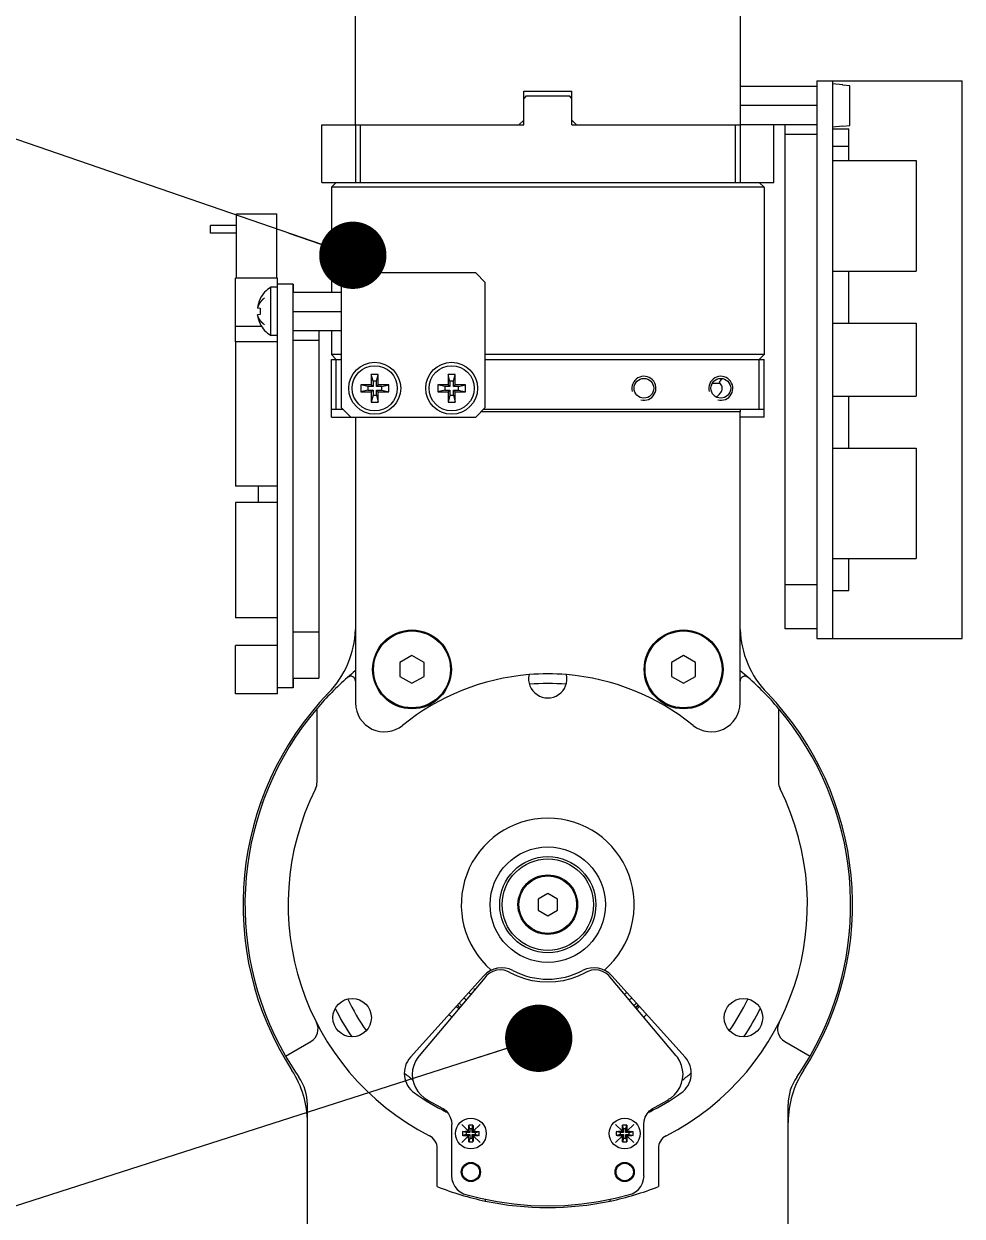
# Model space of a CAD drawing. Header units: millimetres. Extents: x 0 to 594, y 0 to 420.
# Drawn here: x 296 to 344.8, y 156.4 to 218.3 of the extents above; entities that cross this region are included whole.
import ezdxf

# ---------------------------------------------------------------- set-up
doc = ezdxf.new("R2010")
doc.units = ezdxf.units.MM
doc.header["$LTSCALE"] = 32.67
doc.layers.get('0').update_dxf_attribs({"linetype": 'CONTINUOUS'})
for name, color, linetype in [('AXIS', 7, 'CONTINUOUS'), ('COSMETIC', 7, 'CONTINUOUS'), ('DCURVE', 7, 'CONTINUOUS'), ('NOTE', 7, 'CONTINUOUS')]:
    doc.layers.add(name, color=color, linetype=linetype)
doc.styles.get("Standard").update_dxf_attribs({"font": 'txt', "width": 0.85})
doc.dimstyles.get("Standard").update_dxf_attribs({"dimtxt": 3.5, "dimasz": 3.5, "dimexe": 1.5, "dimexo": 1, "dimtad": 1, "dimtxsty": 'STANDARD', "dimcen": 0.09, "dimadec": 0, "dimazin": 0, "dimtol": 1, "dimtp": 0.01, "dimtm": 0.01, "dimtfac": 1, "dimtofl": 0, "dimtmove": 0, "dimatfit": 3, "dimfxl": 1, "dimtolj": 1, "dimarcsym": 0})

msp = doc.modelspace()

# ---------------------------------------------------------------- linework, layer by layer
at = {"color": 7, "linetype": 'CONTINUOUS'}
for p, q in [((313.293, 213.097), (313.293, 235.097)), ((333.293, 235.097), (333.293, 213.097)), ((337.294, 215.389), (338.094, 215.389)), ((337.294, 215.389), (337.294, 186.389)), ((338.094, 215.389), (344.844, 215.389)), ((338.094, 215.389), (338.094, 186.389)), ((338.644, 215.174), (338.094, 215.222)), ((338.644, 215.163), (338.644, 215.174)), ((338.994, 215.132), (338.644, 215.163)), ((338.994, 213.062), (338.994, 215.132)), ((344.844, 186.389), (344.844, 215.389)), ((322.043, 214.847), (324.543, 214.847)), ((322.043, 213.347), (322.043, 214.847)), ((322.168, 214.597), (322.043, 214.472)), ((322.168, 214.597), (324.418, 214.597)), ((324.543, 214.472), (324.418, 214.597)), ((324.543, 213.347), (324.543, 214.847)), ((337.294, 215.097), (333.294, 215.097)), ((322.043, 213.097), (322.043, 214.472)), ((324.543, 213.097), (324.543, 214.472)), ((337.294, 214.097), (333.294, 214.097)), ((321.793, 213.097), (322.043, 213.347)), ((324.543, 213.347), (324.793, 213.097)), ((324.547, 213.097), (324.547, 213.347)), ((311.545, 213.097), (322.043, 213.097)), ((311.545, 210.097), (311.545, 213.097)), ((313.293, 213.097), (313.293, 210.097)), ((313.543, 213.097), (313.543, 210.097)), ((324.543, 213.097), (333.293, 213.097)), ((333.043, 213.097), (333.043, 210.097)), ((333.293, 213.097), (333.293, 210.097)), ((337.294, 213.097), (333.294, 213.097)), ((335.045, 210.097), (335.045, 213.097)), ((335.644, 212.597), (335.644, 213.097)), ((338.644, 213.02), (338.094, 212.972)), ((338.094, 212.889), (338.944, 212.889)), ((338.644, 213.031), (338.994, 213.062)), ((338.644, 213.02), (338.644, 213.031)), ((338.944, 211.239), (338.944, 212.889)), ((337.294, 212.597), (335.644, 212.597)), ((335.644, 189.181), (335.644, 212.597)), ((338.096, 211.989), (338.944, 211.989)), ((338.094, 211.239), (342.444, 211.239)), ((342.444, 211.239), (342.444, 205.489)), ((311.545, 210.097), (333.293, 210.097)), ((312.295, 210.097), (312.045, 209.847)), ((334.545, 209.847), (312.045, 209.847)), ((333.294, 210.097), (335.045, 210.097)), ((334.295, 210.097), (334.545, 209.847)), ((307.095, 208.466), (309.195, 208.466)), ((307.095, 205.116), (307.095, 208.466)), ((309.195, 205.116), (309.195, 208.466)), ((307.095, 207.866), (305.745, 207.866)), ((305.745, 207.466), (305.745, 207.866)), ((307.095, 207.466), (305.745, 207.466)), ((313.043, 205.397), (312.543, 204.897)), ((319.543, 205.397), (313.043, 205.397)), ((320.043, 204.897), (319.543, 205.397)), ((338.094, 205.489), (342.444, 205.489)), ((338.944, 202.789), (338.944, 205.489)), ((309.244, 205.116), (307.044, 205.116)), ((307.044, 202.616), (307.044, 205.116)), ((309.243, 204.647), (308.893, 204.647)), ((308.893, 202.147), (308.893, 204.647)), ((310.043, 204.816), (309.243, 204.816)), ((309.243, 183.816), (309.243, 204.816)), ((309.244, 204.816), (309.244, 205.116)), ((310.043, 183.816), (310.043, 204.816)), ((310.047, 204.816), (310.047, 204.397)), ((312.543, 204.897), (312.543, 198.397)), ((320.043, 198.397), (320.043, 204.897)), ((308.327, 204.044), (308.335, 204.04)), ((310.043, 204.397), (312.543, 204.397)), ((308.196, 203.572), (308.335, 203.558)), ((310.043, 203.397), (312.543, 203.397)), ((308.335, 203.236), (308.196, 203.222)), ((308.335, 202.754), (308.327, 202.75)), ((338.094, 202.789), (342.444, 202.789)), ((342.444, 202.789), (342.444, 198.989)), ((308.407, 202.616), (307.044, 202.616)), ((307.045, 201.816), (307.045, 202.616)), ((309.243, 202.147), (308.893, 202.147)), ((310.043, 202.397), (312.543, 202.397)), ((311.394, 202.397), (311.394, 201.897)), ((309.243, 201.816), (307.043, 201.816)), ((307.043, 201.816), (307.043, 194.316)), ((310.043, 201.897), (311.393, 201.897)), ((311.393, 201.897), (311.393, 186.736)), ((311.397, 186.736), (311.397, 201.897)), ((312.043, 200.897), (312.543, 200.897)), ((312.043, 198.297), (312.043, 200.897)), ((312.295, 200.897), (312.045, 201.147)), ((312.543, 201.147), (312.045, 201.147)), ((312.293, 198.297), (312.293, 200.897)), ((334.545, 201.147), (320.043, 201.147)), ((320.043, 200.897), (334.543, 200.897)), ((334.293, 198.297), (334.293, 200.897)), ((334.295, 200.897), (334.545, 201.147)), ((334.543, 198.297), (334.543, 200.897)), ((334.547, 198.647), (334.547, 200.897)), ((314.474, 200.122), (314.112, 200.122)), ((314.203, 199.759), (314.112, 200.122)), ((314.112, 200.122), (314.112, 199.578)), ((314.384, 199.759), (314.203, 199.759)), ((314.203, 199.759), (314.203, 199.488)), ((314.384, 199.759), (314.474, 200.122)), ((314.384, 199.488), (314.384, 199.759)), ((314.474, 199.578), (314.474, 200.122)), ((318.474, 200.122), (318.112, 200.122)), ((318.203, 199.759), (318.112, 200.122)), ((318.112, 200.122), (318.112, 199.578)), ((318.384, 199.759), (318.203, 199.759)), ((318.203, 199.759), (318.203, 199.488)), ((318.384, 199.759), (318.474, 200.122)), ((318.384, 199.488), (318.384, 199.759)), ((318.474, 199.578), (318.474, 200.122)), ((332.269, 199.647), (331.851, 199.647)), ((314.112, 199.578), (313.568, 199.578)), ((313.931, 199.488), (313.568, 199.578)), ((313.568, 199.578), (313.568, 199.216)), ((313.931, 199.306), (313.568, 199.216)), ((313.568, 199.216), (314.112, 199.216)), ((314.203, 199.488), (313.931, 199.488)), ((313.931, 199.488), (313.931, 199.306)), ((313.931, 199.306), (314.203, 199.306)), ((314.203, 199.488), (314.112, 199.578)), ((314.203, 199.306), (314.112, 199.216)), ((314.112, 199.216), (314.112, 198.672)), ((314.203, 199.034), (314.112, 198.672)), ((314.203, 199.306), (314.203, 199.034)), ((314.203, 199.034), (314.384, 199.034)), ((314.384, 199.488), (314.474, 199.578)), ((314.656, 199.488), (314.384, 199.488)), ((314.384, 199.306), (314.656, 199.306)), ((314.384, 199.306), (314.474, 199.216)), ((314.384, 199.034), (314.384, 199.306)), ((314.384, 199.034), (314.474, 198.672)), ((315.018, 199.578), (314.474, 199.578)), ((314.474, 199.216), (315.018, 199.216)), ((314.474, 198.672), (314.474, 199.216)), ((314.656, 199.488), (315.018, 199.578)), ((314.656, 199.306), (314.656, 199.488)), ((314.656, 199.306), (315.018, 199.216)), ((315.018, 199.216), (315.018, 199.578)), ((318.112, 199.578), (317.568, 199.578)), ((317.931, 199.488), (317.568, 199.578)), ((317.568, 199.578), (317.568, 199.216)), ((317.931, 199.306), (317.568, 199.216)), ((317.568, 199.216), (318.112, 199.216)), ((318.203, 199.488), (317.931, 199.488)), ((317.931, 199.488), (317.931, 199.306)), ((317.931, 199.306), (318.203, 199.306)), ((318.203, 199.488), (318.112, 199.578)), ((318.203, 199.306), (318.112, 199.216)), ((318.112, 199.216), (318.112, 198.672)), ((318.203, 199.034), (318.112, 198.672)), ((318.203, 199.306), (318.203, 199.034)), ((318.203, 199.034), (318.384, 199.034)), ((318.384, 199.488), (318.474, 199.578)), ((318.656, 199.488), (318.384, 199.488)), ((318.384, 199.306), (318.656, 199.306)), ((318.384, 199.306), (318.474, 199.216)), ((318.384, 199.034), (318.384, 199.306)), ((318.384, 199.034), (318.474, 198.672)), ((319.018, 199.578), (318.474, 199.578)), ((318.474, 199.216), (319.018, 199.216)), ((318.474, 198.672), (318.474, 199.216)), ((318.656, 199.488), (319.018, 199.578)), ((318.656, 199.306), (318.656, 199.488)), ((318.656, 199.306), (319.018, 199.216)), ((319.018, 199.216), (319.018, 199.578)), ((312.543, 198.397), (313.043, 197.897)), ((314.112, 198.672), (314.474, 198.672)), ((318.112, 198.672), (318.474, 198.672)), ((319.543, 197.897), (320.043, 198.397)), ((334.546, 197.897), (334.546, 198.647)), ((338.094, 198.989), (342.444, 198.989)), ((338.944, 196.289), (338.944, 198.989)), ((312.643, 198.297), (312.043, 198.297)), ((312.046, 197.897), (312.046, 198.297)), ((312.046, 197.897), (319.543, 197.897)), ((313.294, 197.897), (313.294, 184.174)), ((333.294, 198.172), (319.818, 198.172)), ((334.543, 198.297), (319.943, 198.297)), ((333.294, 198.297), (333.294, 198.172)), ((333.294, 184.174), (333.294, 198.172)), ((334.546, 197.897), (333.294, 197.897)), ((338.094, 196.289), (342.444, 196.289)), ((342.444, 196.289), (342.444, 190.539)), ((309.243, 194.316), (307.043, 194.316)), ((308.244, 193.466), (308.244, 194.316)), ((309.243, 193.466), (307.043, 193.466)), ((307.043, 193.466), (307.043, 187.466)), ((338.094, 190.539), (342.444, 190.539)), ((338.944, 188.889), (338.944, 190.539)), ((337.294, 189.181), (335.644, 189.181)), ((335.644, 186.889), (335.644, 189.181)), ((338.094, 188.889), (338.944, 188.889)), ((309.243, 187.466), (307.043, 187.466)), ((310.043, 186.736), (311.393, 186.736)), ((311.394, 186.736), (311.394, 184.316)), ((337.294, 186.889), (335.644, 186.889)), ((309.244, 186.016), (307.044, 186.016)), ((307.044, 183.516), (307.044, 186.016)), ((337.294, 186.389), (338.094, 186.389)), ((338.094, 186.389), (344.844, 186.389)), ((316.231, 185.501), (315.606, 185.14)), ((316.856, 185.14), (316.231, 185.501)), ((330.356, 185.501), (329.731, 185.14)), ((330.981, 185.14), (330.356, 185.501)), ((315.606, 185.14), (315.606, 184.419)), ((316.856, 184.419), (316.856, 185.14)), ((329.731, 185.14), (329.731, 184.419)), ((330.981, 184.419), (330.981, 185.14)), ((310.044, 184.316), (311.394, 184.316)), ((310.047, 184.316), (310.047, 183.816)), ((313.294, 184.174), (313.294, 183.035)), ((315.606, 184.419), (316.231, 184.058)), ((316.231, 184.058), (316.856, 184.419)), ((329.731, 184.419), (330.356, 184.058)), ((330.356, 184.058), (330.981, 184.419)), ((333.294, 183.035), (333.294, 184.174)), ((309.244, 183.516), (307.044, 183.516)), ((310.043, 183.816), (309.243, 183.816)), ((309.244, 183.516), (309.244, 183.816)), ((311.294, 178.911), (311.294, 182.748)), ((335.294, 182.748), (335.294, 178.911)), ((308.483, 177.89), (308.443, 177.85)), ((323.294, 173.124), (322.794, 172.836)), ((323.794, 172.836), (323.294, 173.124)), ((322.794, 172.836), (322.794, 172.258)), ((323.794, 172.258), (323.794, 172.836)), ((322.794, 172.258), (323.294, 171.97)), ((323.294, 171.97), (323.794, 172.258)), ((316.15, 164.612), (319.968, 168.853)), ((321.323, 169.016), (321.321, 169.012)), ((321.344, 168.998), (321.321, 169.012)), ((325.26, 169.007), (325.244, 168.998)), ((325.256, 169.013), (325.26, 169.007)), ((326.62, 168.853), (330.438, 164.612)), ((319.486, 168.167), (319.532, 168.167)), ((319.486, 168.112), (319.486, 168.167)), ((309.654, 164.672), (310.97, 165.432)), ((335.618, 165.432), (336.934, 164.672)), ((310.794, 150.047), (310.794, 162.152)), ((316.998, 162.42), (317, 162.422)), ((317.766, 161.991), (317.763, 161.986)), ((328.844, 161.997), (328.842, 162.002)), ((329.572, 162.427), (329.579, 162.415)), ((335.794, 150.047), (335.794, 162.152)), ((318.294, 161.109), (318.299, 161.109)), ((319.056, 160.706), (318.859, 160.756)), ((319.056, 160.588), (318.859, 160.538)), ((319.235, 160.706), (319.056, 160.706)), ((319.056, 160.706), (319.056, 160.588)), ((319.056, 160.588), (319.235, 160.588)), ((319.235, 160.706), (319.175, 160.766)), ((319.235, 160.588), (319.175, 160.528)), ((319.235, 160.884), (319.185, 161.082)), ((319.353, 160.884), (319.235, 160.884)), ((319.235, 160.884), (319.235, 160.706)), ((319.235, 160.588), (319.235, 160.409)), ((319.353, 160.884), (319.403, 161.082)), ((319.353, 160.706), (319.353, 160.884)), ((319.353, 160.706), (319.413, 160.766)), ((319.531, 160.706), (319.353, 160.706)), ((319.353, 160.588), (319.531, 160.588)), ((319.353, 160.588), (319.413, 160.528)), ((319.353, 160.409), (319.353, 160.588)), ((319.531, 160.706), (319.729, 160.756)), ((319.531, 160.588), (319.531, 160.706)), ((319.531, 160.588), (319.729, 160.538)), ((327.056, 160.706), (326.859, 160.756)), ((327.056, 160.588), (326.859, 160.538)), ((327.235, 160.706), (327.056, 160.706)), ((327.056, 160.706), (327.056, 160.588)), ((327.056, 160.588), (327.235, 160.588)), ((327.235, 160.706), (327.175, 160.766)), ((327.235, 160.588), (327.175, 160.528)), ((327.235, 160.884), (327.185, 161.082)), ((327.353, 160.884), (327.235, 160.884)), ((327.235, 160.884), (327.235, 160.706)), ((327.235, 160.588), (327.235, 160.409)), ((327.353, 160.884), (327.403, 161.082)), ((327.353, 160.706), (327.353, 160.884)), ((327.353, 160.706), (327.413, 160.766)), ((327.531, 160.706), (327.353, 160.706)), ((327.353, 160.588), (327.531, 160.588)), ((327.353, 160.588), (327.413, 160.528)), ((327.353, 160.409), (327.353, 160.588)), ((327.531, 160.706), (327.729, 160.756)), ((327.531, 160.588), (327.531, 160.706)), ((327.531, 160.588), (327.729, 160.538)), ((319.235, 160.409), (319.185, 160.212)), ((319.235, 160.409), (319.353, 160.409)), ((319.353, 160.409), (319.403, 160.212)), ((327.235, 160.409), (327.185, 160.212)), ((327.235, 160.409), (327.353, 160.409)), ((327.353, 160.409), (327.403, 160.212)), ((317.544, 157.884), (317.544, 159.866)), ((329.044, 159.866), (329.044, 157.884)), ((328.294, 158.447), (328.299, 158.447)), ((319.03, 157.479), (319.031, 157.482)), ((327.603, 157.496), (327.604, 157.491)), ((320.044, 157.232), (320.044, 157.136)), ((326.544, 157.136), (326.544, 157.232))]:
    msp.add_line(p, q, dxfattribs=at)
at = {"color": 2, "linetype": 'CONTINUOUS'}
msp.add_line((308.465, 177.829), (308.443, 177.85), dxfattribs=at)
at = {"color": 6, "linetype": 'CONTINUOUS'}
for p, q in [((320.016, 168.742), (316.601, 164.685)), ((320.112, 168.86), (320.016, 168.742)), ((320.264, 168.985), (320.112, 168.86)), ((320.438, 169.077), (320.264, 168.985)), ((320.626, 169.135), (320.438, 169.077)), ((320.822, 169.154), (320.626, 169.135)), ((321.019, 169.135), (320.822, 169.154)), ((321.207, 169.077), (321.019, 169.135)), ((321.323, 169.016), (321.207, 169.077)), ((321.711, 168.824), (321.344, 168.998)), ((322.093, 168.688), (321.711, 168.824)), ((322.487, 168.589), (322.093, 168.688)), ((324.495, 168.688), (324.101, 168.589)), ((324.877, 168.824), (324.495, 168.688)), ((325.244, 168.998), (324.877, 168.824)), ((325.372, 169.075), (325.256, 169.013)), ((325.56, 169.133), (325.372, 169.075)), ((325.756, 169.152), (325.56, 169.133)), ((325.952, 169.133), (325.756, 169.152)), ((326.141, 169.075), (325.952, 169.133)), ((326.315, 168.982), (326.141, 169.075)), ((326.467, 168.858), (326.315, 168.982)), ((326.523, 168.79), (326.467, 168.858)), ((329.971, 164.691), (326.523, 168.79)), ((322.888, 168.529), (322.487, 168.589)), ((323.294, 168.51), (322.888, 168.529)), ((323.7, 168.529), (323.294, 168.51)), ((324.101, 168.589), (323.7, 168.529)), ((316.409, 164.404), (316.319, 164.186)), ((316.533, 164.606), (316.409, 164.404)), ((316.601, 164.685), (316.533, 164.606)), ((330.039, 164.611), (329.971, 164.691)), ((330.162, 164.409), (330.039, 164.611)), ((330.252, 164.191), (330.162, 164.409)), ((316.264, 163.957), (316.245, 163.721)), ((316.245, 163.721), (316.264, 163.486)), ((316.319, 164.186), (316.264, 163.957)), ((330.308, 163.962), (330.252, 164.191)), ((330.326, 163.726), (330.308, 163.962)), ((330.308, 163.491), (330.326, 163.726)), ((316.264, 163.486), (316.319, 163.256)), ((316.319, 163.256), (316.409, 163.038)), ((330.162, 163.043), (330.252, 163.261)), ((330.252, 163.261), (330.308, 163.491)), ((316.409, 163.038), (316.533, 162.837)), ((316.533, 162.837), (316.686, 162.657)), ((316.686, 162.657), (316.866, 162.504)), ((316.866, 162.504), (317, 162.422)), ((329.572, 162.427), (329.706, 162.509)), ((329.706, 162.509), (329.885, 162.662)), ((329.885, 162.662), (330.039, 162.842)), ((330.039, 162.842), (330.162, 163.043)), ((316.998, 162.42), (317.08, 162.367)), ((317.08, 162.367), (317.712, 162.011)), ((317.712, 162.011), (317.763, 161.986)), ((317.766, 161.991), (317.852, 161.945)), ((317.852, 161.945), (318.004, 161.82)), ((318.004, 161.82), (318.129, 161.668)), ((328.458, 161.668), (328.583, 161.82)), ((328.583, 161.82), (328.736, 161.945)), ((328.736, 161.945), (328.842, 162.002)), ((328.844, 161.997), (328.875, 162.013)), ((328.875, 162.013), (329.507, 162.369)), ((329.507, 162.369), (329.579, 162.415)), ((318.129, 161.668), (318.222, 161.494)), ((318.222, 161.494), (318.279, 161.306)), ((318.279, 161.306), (318.299, 161.109)), ((328.289, 161.109), (328.308, 161.306)), ((328.308, 161.306), (328.366, 161.494)), ((328.366, 161.494), (328.458, 161.668)), ((318.294, 161.109), (318.289, 158.447)), ((328.294, 158.447), (328.289, 161.109)), ((318.289, 158.447), (318.308, 158.251)), ((318.308, 158.251), (318.366, 158.062)), ((328.222, 158.062), (328.279, 158.251)), ((328.279, 158.251), (328.299, 158.447)), ((318.366, 158.062), (318.458, 157.889)), ((318.458, 157.889), (318.583, 157.736)), ((318.583, 157.736), (318.736, 157.611)), ((318.736, 157.611), (318.909, 157.519)), ((318.909, 157.519), (319.031, 157.482)), ((319.03, 157.479), (319.787, 157.283)), ((326.801, 157.283), (327.604, 157.491)), ((327.603, 157.496), (327.678, 157.519)), ((327.678, 157.519), (327.852, 157.611)), ((327.852, 157.611), (328.004, 157.736)), ((328.004, 157.736), (328.129, 157.889)), ((328.129, 157.889), (328.222, 158.062)), ((319.787, 157.283), (320.654, 157.111)), ((320.654, 157.111), (321.53, 156.987)), ((321.53, 156.987), (322.41, 156.913)), ((322.41, 156.913), (323.294, 156.888)), ((323.294, 156.888), (324.178, 156.913)), ((324.178, 156.913), (325.058, 156.987)), ((325.058, 156.987), (325.934, 157.111)), ((325.934, 157.111), (326.801, 157.283))]:
    msp.add_line(p, q, dxfattribs=at)
at = {"color": 7, "linetype": 'CONTINUOUS'}
for centre, radius in [((314.293, 199.397), 1.175), ((318.293, 199.397), 1.175), ((316.231, 184.78), 2), ((330.356, 184.78), 2), ((323.294, 172.547), 3), ((323.294, 172.547), 2.5), ((323.294, 172.547), 2.375), ((323.294, 172.547), 1.55), ((323.294, 172.547), 1.5), ((319.294, 160.647), 0.8), ((327.294, 160.647), 0.8), ((319.294, 158.647), 0.453), ((327.294, 158.647), 0.453)]:
    msp.add_circle(centre, radius, dxfattribs=at)
at = {"color": 6, "linetype": 'CONTINUOUS'}
for centre in [(319.294, 158.647), (327.294, 158.647)]:
    msp.add_circle(centre, 0.5, dxfattribs=at)
at = {"color": 7, "linetype": 'CONTINUOUS'}
for centre, radius, start, end in [((309.62, 203.397), 1.446, 120.18853, 153.44303), ((309.636, 203.397), 1.451, 153.70203, 173.09491), ((309.882, 203.397), 1.555, 174.06415, 185.93585), ((309.636, 203.397), 1.451, 186.90509, 206.29797), ((309.62, 203.397), 1.446, 206.55697, 239.81147), ((308.293, 187.029), 5, 316.00698, 357.99944), ((314.289, 186.819), 1, 177.99944, 180.4678), ((338.293, 187.029), 5, 182.00056, 223.99302), ((323.294, 172.547), 15.75, 131.39835, 139.63241), ((323.294, 172.547), 15.75, 129.47491, 131.39835), ((313.044, 184.174), 0.25, 0, 131.39835), ((323.294, 172.547), 12, 94.67325, 129.0228), ((323.294, 184.297), 1, 167.87141, 12.12859), ((323.294, 172.547), 12, 85.32786, 94.67094), ((323.294, 172.547), 12, 50.9772, 85.32675), ((333.544, 184.174), 0.25, 48.60165, 180), ((323.294, 172.547), 15.75, 48.60165, 50.52292), ((323.294, 172.547), 15.75, 40.36759, 48.60165), ((323.294, 172.547), 11.5, 85.24885, 94.74988), ((314.794, 183.035), 1.5, 180, 309.0228), ((331.794, 183.035), 1.5, 230.9772, 360), ((323.293, 172.547), 15.75, 139.63241, 210), ((323.293, 172.547), 15.75, 330, 40.36759), ((323.294, 172.547), 13.5, 153.47465, 242.86167), ((310.544, 178.911), 0.75, 333.47465, 360), ((323.294, 172.547), 13.5, 297.13833, 26.52535), ((336.044, 178.911), 0.75, 180, 206.52535), ((323.294, 172.547), 4.5, 310.82599, 229.17401), ((320.897, 168.017), 1.25, 62.11698, 138), ((325.691, 168.017), 1.25, 42, 117.88302), ((323.294, 172.547), 3.875, 242.11698, 297.88302), ((323.294, 172.547), 11.5, 205.27125, 214.72939), ((323.294, 172.547), 6.895, 228.00079, 229.43375), ((323.294, 172.547), 6.145, 228.00089, 229.3764), ((323.294, 172.547), 6.145, 310.55769, 312.00089), ((323.294, 172.547), 6.895, 310.50442, 312.00079), ((323.294, 172.547), 11.5, 325.27171, 334.72893), ((323.294, 172.547), 12.3, 206.02405, 213.9794), ((323.294, 172.547), 7.683, 228.00073, 229.48222), ((323.294, 172.547), 7.125, 228.0025, 229.45142), ((323.294, 172.547), 7.125, 310.49146, 312.0025), ((323.294, 172.547), 7.683, 310.45941, 312.00073), ((323.294, 172.547), 12.3, 326.0206, 333.98054), ((310.595, 166.081), 0.75, 300, 26.98304), ((335.993, 166.081), 0.75, 153.01696, 240), ((323.294, 172.547), 15.75, 210, 214.72276), ((317.079, 163.776), 1.25, 138, 234.67741), ((329.509, 163.776), 1.25, 305.32259, 42), ((323.294, 172.547), 15.75, 325.27724, 330), ((305.793, 161.212), 5, 0, 32.93072), ((323.294, 172.547), 11.5, 229.51389, 232.28203), ((323.294, 172.547), 11.5, 307.58592, 310.48771), ((340.793, 161.212), 5, 147.06928, 179.84288), ((308.294, 162.152), 2.5, 0, 34.72276), ((338.294, 162.152), 2.5, 145.27724, 180), ((323.294, 172.547), 12, 234.67741, 243.97105), ((323.294, 172.547), 12, 296.02934, 305.32259), ((321.385, 160.647), 2.529, 177.5354, 180.00109), ((321.378, 160.647), 2.522, 179.99526, 182.46825), ((319.294, 158.555), 2.529, 87.53441, 92.46559), ((317.211, 160.647), 2.521, 359.99526, 2.46895), ((317.203, 160.647), 2.528, 357.5347, 0.00109), ((329.385, 160.647), 2.529, 177.5354, 180.00109), ((329.378, 160.647), 2.522, 179.99526, 182.46825), ((327.294, 158.555), 2.529, 87.53441, 92.46559), ((325.211, 160.647), 2.521, 359.99526, 2.46895), ((325.203, 160.647), 2.528, 357.5347, 0.00109), ((316.794, 159.866), 0.75, 0, 62.86167), ((319.294, 162.738), 2.529, 267.5344, 272.4656), ((327.294, 162.738), 2.529, 267.5344, 272.4656), ((329.794, 159.866), 0.75, 117.13833, 180), ((323.294, 172.547), 15.75, 248.58753, 258.09151), ((323.294, 172.547), 15.75, 281.90849, 291.41247), ((323.294, 172.547), 15.75, 258.09151, 281.90849)]:
    msp.add_arc(centre, radius, start, end, dxfattribs=at)
at = {"color": 2, "linetype": 'CONTINUOUS'}
for centre in [(328.293, 199.397), (332.293, 199.397)]:
    msp.add_arc(centre, 0.625, 255, 195, dxfattribs=at)
at = {"color": 7, "linetype": 'CONTINUOUS'}
for points, knots in [([(318.859, 160.756), (318.884, 160.757), (318.989, 160.762), (319.095, 160.765), (319.175, 160.766)], [0, 0, 0, 0, 0.238688, 1, 1, 1, 1]), ([(319.175, 160.766), (319.176, 160.793), (319.178, 160.899), (319.181, 161.004), (319.185, 161.082)], [0, 0, 0, 0, 0.259377, 1, 1, 1, 1]), ([(319.403, 161.082), (319.404, 161.057), (319.409, 160.952), (319.412, 160.846), (319.413, 160.766)], [0, 0, 0, 0, 0.238686, 1, 1, 1, 1]), ([(319.413, 160.766), (319.44, 160.765), (319.546, 160.763), (319.651, 160.76), (319.729, 160.756)], [0, 0, 0, 0, 0.259379, 1, 1, 1, 1]), ([(326.859, 160.756), (326.884, 160.757), (326.989, 160.762), (327.095, 160.765), (327.175, 160.766)], [0, 0, 0, 0, 0.238688, 1, 1, 1, 1]), ([(327.175, 160.766), (327.176, 160.793), (327.178, 160.899), (327.181, 161.004), (327.185, 161.082)], [0, 0, 0, 0, 0.259377, 1, 1, 1, 1]), ([(327.403, 161.082), (327.404, 161.057), (327.409, 160.952), (327.412, 160.846), (327.413, 160.766)], [0, 0, 0, 0, 0.238686, 1, 1, 1, 1]), ([(327.413, 160.766), (327.44, 160.765), (327.546, 160.763), (327.651, 160.76), (327.729, 160.756)], [0, 0, 0, 0, 0.259379, 1, 1, 1, 1]), ([(319.175, 160.528), (319.148, 160.529), (319.042, 160.531), (318.937, 160.534), (318.859, 160.538)], [0, 0, 0, 0, 0.259375, 1, 1, 1, 1]), ([(319.185, 160.212), (319.184, 160.237), (319.179, 160.342), (319.176, 160.448), (319.175, 160.528)], [0, 0, 0, 0, 0.238686, 1, 1, 1, 1]), ([(319.413, 160.528), (319.412, 160.501), (319.41, 160.395), (319.407, 160.29), (319.403, 160.212)], [0, 0, 0, 0, 0.259377, 1, 1, 1, 1]), ([(319.729, 160.538), (319.704, 160.537), (319.599, 160.532), (319.493, 160.529), (319.413, 160.528)], [0, 0, 0, 0, 0.238684, 1, 1, 1, 1]), ([(327.175, 160.528), (327.148, 160.529), (327.042, 160.531), (326.937, 160.534), (326.859, 160.538)], [0, 0, 0, 0, 0.259375, 1, 1, 1, 1]), ([(327.185, 160.212), (327.184, 160.237), (327.179, 160.342), (327.176, 160.448), (327.175, 160.528)], [0, 0, 0, 0, 0.238686, 1, 1, 1, 1]), ([(327.413, 160.528), (327.412, 160.501), (327.41, 160.395), (327.407, 160.29), (327.403, 160.212)], [0, 0, 0, 0, 0.259377, 1, 1, 1, 1]), ([(327.729, 160.538), (327.704, 160.537), (327.599, 160.532), (327.493, 160.529), (327.413, 160.528)], [0, 0, 0, 0, 0.238684, 1, 1, 1, 1])]:
    msp.add_open_spline(points, degree=3, knots=knots, dxfattribs=at)
at = {"layer": 'AXIS', "color": 7, "linetype": 'CONTINUOUS'}
for p, q in [((312.045, 209.847), (312.045, 204.397)), ((334.545, 209.847), (334.545, 201.147)), ((312.045, 202.397), (312.045, 201.147))]:
    msp.add_line(p, q, dxfattribs=at)
for centre, radius in [((314.293, 199.397), 1.35), ((318.293, 199.397), 1.35), ((328.293, 199.397), 0.512), ((332.293, 199.397), 0.512), ((316.231, 184.78), 2.05), ((330.356, 184.78), 2.05), ((313.118, 166.672), 1), ((333.47, 166.672), 1)]:
    msp.add_circle(centre, radius, dxfattribs=at)
for centre, radius, start, end in [((330.047, 201.671), 2.916, 320.98445, 322.58796), ((323.293, 172.547), 15.85, 136.00698, 212.93072), ((323.293, 172.547), 15.85, 327.06928, 43.99302), ((323.294, 172.547), 7.05, 228.00083, 229.44463), ((323.294, 172.547), 7.025, 228.00078, 229.44321), ((323.294, 172.547), 7.025, 310.49561, 312.00078), ((323.294, 172.547), 7.05, 310.49443, 312.00083)]:
    msp.add_arc(centre, radius, start, end, dxfattribs=at)
for points, knots in [([(332.047, 198.948), (332.082, 198.964), (332.147, 199.006), (332.228, 199.089), (332.296, 199.183), (332.342, 199.27), (332.367, 199.347), (332.374, 199.431), (332.341, 199.53), (332.283, 199.632), (332.235, 199.694), (332.21, 199.722)], [0, 0, 0, 0, 0.12276, 0.244383, 0.366246, 0.490568, 0.555805, 0.624193, 0.754854, 0.878309, 1, 1, 1, 1]), ([(332.21, 199.722), (332.219, 199.731), (332.256, 199.767), (332.289, 199.806), (332.313, 199.835)], [0, 0, 0, 0, 0.256702, 1, 1, 1, 1])]:
    msp.add_open_spline(points, degree=3, knots=knots, dxfattribs=at)
at = {"layer": 'COSMETIC', "color": 7, "linetype": 'CONTINUOUS'}
for p, q in [((318.819, 161.122), (319.175, 160.766)), ((319.769, 161.122), (319.413, 160.766)), ((326.819, 161.122), (327.175, 160.766)), ((327.769, 161.122), (327.413, 160.766)), ((318.819, 160.172), (319.175, 160.528)), ((319.769, 160.172), (319.413, 160.528)), ((326.819, 160.172), (327.175, 160.528)), ((327.769, 160.172), (327.413, 160.528))]:
    msp.add_line(p, q, dxfattribs=at)
for points in [[(308.566, 204.097), (308.555, 204.088), (308.539, 204.074), (308.519, 204.058), (308.508, 204.049), (308.5, 204.042), (308.492, 204.035), (308.485, 204.03), (308.481, 204.027), (308.479, 204.025), (308.478, 204.024), (308.477, 204.023), (308.475, 204.021), (308.471, 204.017), (308.466, 204.012), (308.46, 204.006), (308.45, 203.996), (308.437, 203.983), (308.425, 203.97), (308.414, 203.96), (308.408, 203.953), (308.403, 203.948), (308.4, 203.945), (308.398, 203.943), (308.396, 203.942), (308.395, 203.94), (308.394, 203.938), (308.392, 203.936), (308.389, 203.932), (308.385, 203.927), (308.379, 203.92), (308.373, 203.912), (308.366, 203.904), (308.36, 203.896), (308.353, 203.887), (308.347, 203.879), (308.341, 203.873), (308.337, 203.867), (308.334, 203.863), (308.331, 203.86), (308.329, 203.857), (308.328, 203.856), (308.327, 203.855), (308.327, 203.854), (308.326, 203.852), (308.324, 203.85), (308.322, 203.846), (308.319, 203.842), (308.316, 203.836), (308.311, 203.829), (308.306, 203.821), (308.301, 203.812), (308.295, 203.803), (308.29, 203.795), (308.285, 203.786), (308.28, 203.779), (308.277, 203.773), (308.274, 203.77), (308.273, 203.767), (308.271, 203.765), (308.271, 203.764), (308.27, 203.762), (308.269, 203.76), (308.267, 203.756), (308.264, 203.751), (308.261, 203.743), (308.256, 203.732), (308.249, 203.718), (308.242, 203.703), (308.237, 203.692), (308.234, 203.685), (308.231, 203.679), (308.229, 203.676), (308.228, 203.673), (308.227, 203.672), (308.227, 203.67), (308.226, 203.668), (308.225, 203.665), (308.224, 203.661), (308.222, 203.655), (308.22, 203.647), (308.217, 203.638), (308.213, 203.625), (308.206, 203.603), (308.2, 203.584), (308.196, 203.572)], [(308.566, 202.697), (308.555, 202.706), (308.539, 202.72), (308.519, 202.736), (308.508, 202.745), (308.5, 202.752), (308.492, 202.759), (308.485, 202.764), (308.481, 202.767), (308.479, 202.769), (308.478, 202.77), (308.477, 202.771), (308.475, 202.773), (308.471, 202.777), (308.466, 202.782), (308.46, 202.788), (308.45, 202.798), (308.437, 202.811), (308.425, 202.824), (308.414, 202.834), (308.408, 202.841), (308.403, 202.846), (308.4, 202.849), (308.398, 202.851), (308.396, 202.852), (308.395, 202.854), (308.394, 202.855), (308.392, 202.858), (308.389, 202.862), (308.385, 202.867), (308.379, 202.874), (308.373, 202.882), (308.366, 202.89), (308.36, 202.898), (308.353, 202.906), (308.347, 202.915), (308.341, 202.921), (308.337, 202.927), (308.334, 202.931), (308.331, 202.934), (308.329, 202.937), (308.328, 202.938), (308.327, 202.939), (308.327, 202.94), (308.326, 202.942), (308.324, 202.944), (308.322, 202.948), (308.319, 202.952), (308.316, 202.958), (308.311, 202.965), (308.306, 202.973), (308.301, 202.982), (308.295, 202.991), (308.29, 202.999), (308.285, 203.008), (308.28, 203.015), (308.277, 203.021), (308.274, 203.024), (308.273, 203.027), (308.271, 203.029), (308.271, 203.03), (308.27, 203.032), (308.269, 203.034), (308.267, 203.038), (308.264, 203.043), (308.261, 203.051), (308.256, 203.062), (308.249, 203.076), (308.242, 203.091), (308.237, 203.102), (308.234, 203.109), (308.231, 203.115), (308.229, 203.118), (308.228, 203.121), (308.227, 203.122), (308.227, 203.124), (308.226, 203.126), (308.225, 203.129), (308.224, 203.133), (308.222, 203.139), (308.22, 203.147), (308.217, 203.156), (308.213, 203.169), (308.206, 203.191), (308.2, 203.21), (308.196, 203.222)]]:
    msp.add_open_spline(points, degree=3, knots=[0, 0, 0, 0, 0.0625, 0.09375, 0.109375, 0.125, 0.140625, 0.15625, 0.160156, 0.164062, 0.166016, 0.167969, 0.171875, 0.179688, 0.1875, 0.203125, 0.21875, 0.25, 0.28125, 0.296875, 0.3125, 0.320312, 0.328125, 0.332031, 0.333984, 0.335938, 0.339844, 0.34375, 0.351562, 0.359375, 0.375, 0.390625, 0.40625, 0.421875, 0.4375, 0.453125, 0.46875, 0.476562, 0.484375, 0.492188, 0.496094, 0.498047, 0.5, 0.501953, 0.503906, 0.507812, 0.515625, 0.523438, 0.53125, 0.546875, 0.5625, 0.578125, 0.59375, 0.609375, 0.625, 0.640625, 0.648438, 0.65625, 0.660156, 0.664062, 0.666016, 0.667969, 0.671875, 0.679688, 0.6875, 0.703125, 0.71875, 0.75, 0.78125, 0.796875, 0.8125, 0.820312, 0.828125, 0.832031, 0.833984, 0.835938, 0.839844, 0.84375, 0.851562, 0.859375, 0.875, 0.890625, 0.90625, 0.9375, 1, 1, 1, 1], dxfattribs=at)
at = {"layer": 'DCURVE', "color": 4, "linetype": 'CONTINUOUS'}
for start, end in [(228.00085, 229.40775), (310.52859, 312.00085)]:
    msp.add_arc((323.294, 172.547), 6.52, start, end, dxfattribs=at)

# ---------------------------------------------------------------- leaders
at = {"layer": 'NOTE', "color": 2, "linetype": 'CONTINUOUS'}
for points in [[(313.154, 206.313), (287.996, 214.967), (281.996, 214.967)], [(322.822, 165.599), (280.905, 152.173), (274.905, 152.173)]]:
    msp.add_leader(points, dimstyle='STANDARD', override={"dimtad": 0, "dimldrblk": 'DOT'}, dxfattribs=at)

doc.saveas('drawing.dxf')
